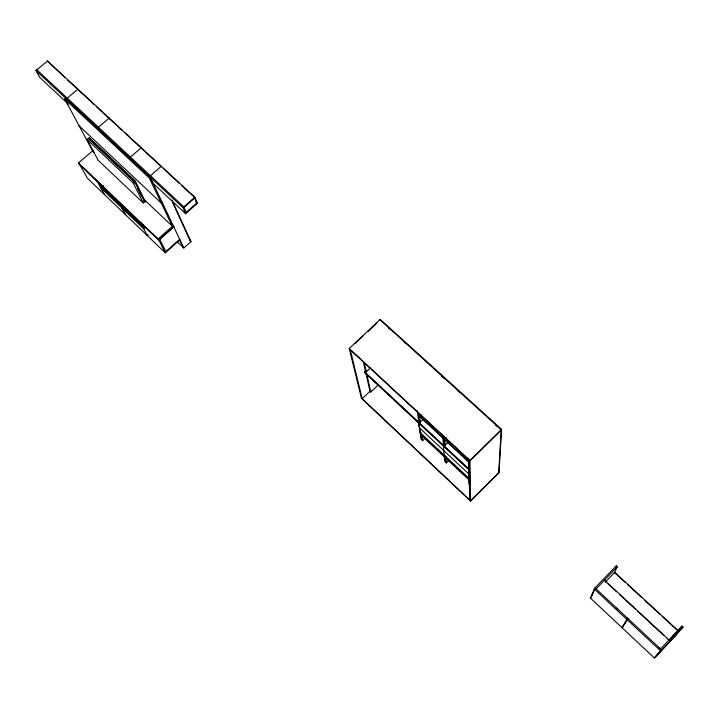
<?xml version="1.0" encoding="UTF-8"?>
<svg xmlns="http://www.w3.org/2000/svg" width="719" height="719" viewBox="0 0 719 719"><rect width="100%" height="100%" fill="white"/><g stroke="black" fill="none" stroke-linecap="round" stroke-linejoin="round"><path stroke-width="1.08" d="M498.68 473.138L501.206 429.728L379.902 319.73L379.992 320.225M501.574 429.369L499.004 472.814L470.568 501.098L361.459 398.326L349.236 348.508L380.252 319.398L501.574 429.369L469.974 460.519L470.568 501.098M622.771 626.671L621.908 627.579L590.353 598.028L595.125 588.052L591.647 596.123M591.629 595.826L595.026 587.917L616.309 565.79L617.306 566.707L614.143 573.376M595.907 589.104L617.306 566.707M615.41 567.704L616.309 565.79M621.908 627.579L627.813 618.502L622.124 627.786L654.371 657.984L661.462 649.859L654.371 657.984M675.375 635.821L683.05 627.022L682.007 626.069L677.882 630.842L662.253 616.462M683.05 627.022L655.333 657.184L676.273 634.787M656.42 656.079L657.067 655.324M674.521 636.737L675.231 635.92M660.563 648.969L682.007 626.069M669.047 640.261L676.561 632.235M622.124 627.786L628.038 618.717L627.148 619.661L660.563 650.812M605.254 582.21L614.664 572.279L678.071 630.626M590.353 598.028L591.216 597.13M498.698 472.796L470.559 500.784L361.369 397.94M468.698 473.821L469.57 472.958L468.698 473.866L419.276 427.715L418.557 422.152L420.112 420.651M469.642 477.227L468.779 478.081L420.076 432.568L419.474 427.94M501.188 430.142L469.983 460.915L349.353 348.985M469.498 468.644L468.617 469.516L364.758 372.739L364.569 371.885L366.169 370.366M444.216 454.92L444.71 461.292L446.436 462.91L448.755 460.627M446.283 437.799L444.702 439.345L468.464 461.409M446.31 438.186L444.737 439.731L468.473 461.778M444.917 443.722L443.353 445.25L444.117 455.037M442.661 434.824L443.335 443.551L445.133 445.223L448.252 442.185M418.934 423.491L420.939 439.039L422.637 440.63L425.046 438.284M421.118 414.459L419.545 415.977L442.877 437.646M417.299 410.828L418.548 420.48L420.318 422.134L422.736 419.788M370.878 390.426L362.187 398.703L350.252 349.82M365.872 372.999L369.961 391.298L370.779 392.071L378.742 384.494M363.329 361.648L365.441 371.067L366.286 371.858L370.285 368.074M354.997 343.691L363.059 336.124M367.894 331.576L376.765 323.253M177.566 242.078L183.821 248.01L190.975 241.656L171.913 199.972M165.855 251.56L179.696 239.301M101.577 187.03L100.741 187.74L121.96 208.034L125.78 214.981L165.271 252.791L179.93 239.795M165.271 252.791L158.602 239.652L173.603 226.431M93.434 150.199L78.425 163.006L79.054 164.121L158.566 240.065L173.8 226.62M159.708 239.418L173.845 226.943M147.179 235.473L148.015 234.745L147.26 235.544L140.259 222.144M194.741 197.213L197.33 203.351L185.592 213.705L182.887 207.638L194.741 197.213L47.445 61.016L35.95 70.543L39.779 77.445L68.314 104.12M184.064 207.414L194.984 197.797L181.943 185.736M186.248 212.321L197.078 202.776L194.597 198.049M143.809 199.262L172.254 226.134L173.108 225.38M158.566 240.065L158.045 239.041L173.306 225.577M162.135 202.219L161.254 202.992L79.162 125.888M143.252 202.947L144.771 201.626L134.75 181.574L88.509 138.075L86.963 139.387L98.179 160.301L143.252 202.947L133.195 182.932L86.963 139.387M135.172 183.66L134.174 181.664L88.59 138.776L89.489 138.012L135.226 181.017L145.247 201.985L134.911 181.287L89.174 138.273L134.795 181.125L144.87 201.311L144.142 201.59M149.507 176.497L161.281 166.278L161.559 166.889M172.254 226.134L149.417 178.105L150.334 177.314L65.645 98.287L64.746 99.042L92.598 150.909L94.225 152.446M121.96 208.034L122.796 207.315M122.958 207.458L122.122 208.186L143.719 228.84L144.555 228.103L101.496 186.949M134.174 181.664L134.795 181.125M133.195 182.932L134.75 181.574M103.527 185.682L101.9 187.084L100.004 183.651M129.51 157.838L141.239 147.746L141.526 148.366L125.097 133.168M97.514 127.991L109.171 118.087L109.486 118.725M66.346 98.898L77.913 89.192L78.245 89.848M388.287 327.756L389.95 329.257M404.06 342.064L405.723 343.565M441.421 375.938L443.911 378.194M458.021 390.992L459.684 392.502M495.373 424.875L497.036 426.376M614.529 572.549L625.224 582.39M627.696 584.664L641.681 597.534M644.97 600.563L659.781 614.188M65.078 77.67L47.445 61.016M67.55 79.953L93.865 104.291M96.328 106.565L121.808 130.13M142.326 149.103L160.759 166.143M163.186 168.399L179.498 183.471M195.712 201.859L197.33 203.351M605.937 581.887L604.418 580.107L669.029 639.937L667.205 638.634M607.573 583.406L616.56 591.728M619.823 594.748L635.344 609.128M637.798 611.393L663.943 635.605M349.236 348.508L469.974 460.519M419.59 416.382L442.913 438.033M364.569 371.885L468.608 468.761L468.887 483.932L469.759 484.75L469.498 468.366M364.668 372.316L468.617 469.121M595.026 587.917L661.597 649.94M616.318 608.112L617.945 609.64M626.923 617.998L628.559 619.526M658.757 647.657L660.384 649.176M594.236 588.978L626.923 619.445M35.95 70.543L182.887 207.638M64.746 99.042L149.417 178.105M185.592 213.705L152.482 182.761L150.783 179.184M421.999 435.516L444.324 456.385M446.077 458.021L468.797 479.258M422.044 435.885L444.351 456.745M446.104 458.371L468.806 479.6M189.313 239.804L190.032 240.488M190.975 241.656L188.639 237.441M143.926 200.197L145.544 201.724M144.151 201.041L144.771 201.626M78.425 163.006L158.045 239.041M92.769 176.793L79.288 163.923L87.367 178.186L125.627 214.828M94.36 178.312L96.732 180.586L104.588 194.687M141.059 222.908L146.64 228.238M148.231 229.756L158.602 239.652M101.199 186.419L142.775 226.143M108.911 194.292L115.247 200.349M125.573 210.218L132.017 216.374M140.358 192.989L143.728 199.334M37.208 70.462L36.84 69.797L183.803 206.829L186.5 212.896M99.078 182.581L101.792 187.488M89.489 138.012L90.531 139.971M159.447 238.906L166.098 252.054M137.662 188.639L141.652 196.611M150.334 177.314L183.821 248.01M179.75 240.272L183.102 247.327M172.803 202.875L177 212.024M177.207 212.482L188.396 236.911M364.2 362.457L366.286 371.858M366.717 373.79L370.779 392.071M418.341 412.733L419.429 421.307M420.804 432.074L421.792 439.83M419.24 413.569L420.318 422.134M421.801 433.988L422.637 440.63M443.578 435.678L444.234 444.387M445.088 455.738L445.573 462.101M444.504 436.532L445.133 445.223M445.969 456.556L446.436 462.91M469.004 459.998L469.678 499.948M468.411 458.165L468.572 467.035"/></g></svg>
